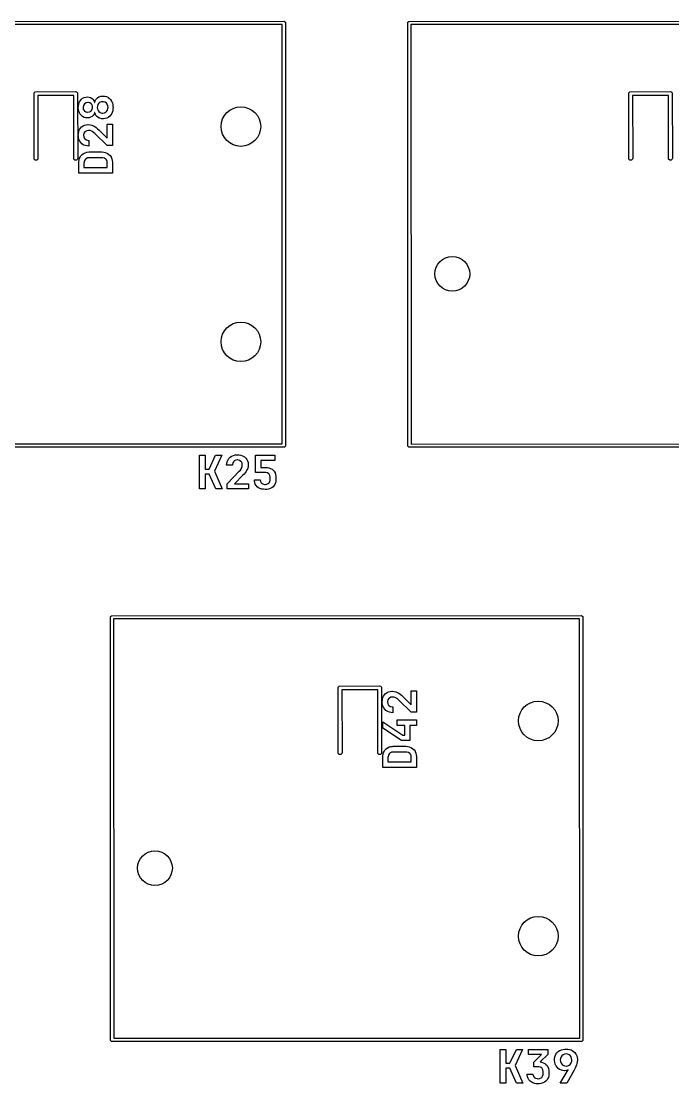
# Model space of a CAD drawing. Extents: x 0.7 to 11, y -6.1 to -1.6.
# Drawn here: x 8.108 to 8.885, y -3.698 to -2.431 of the extents above; entities that cross this region are included whole.
import ezdxf

# ---------------------------------------------------------------- set-up
doc = ezdxf.new("R2010")
doc.units = 0
doc.header["$MEASUREMENT"] = 0
doc.layers.add('BLACK', color=7, linetype='CONTINUOUS')

msp = doc.modelspace()

# ---------------------------------------------------------------- linework, layer by layer
at = {"layer": 'BLACK', "linetype": 'CONTINUOUS'}
for p, q in [((7.8615, -2.4313), (8.4213, -2.4311)), ((8.4213, -2.4311), (8.422, -2.4313)), ((8.422, -2.4313), (8.4231, -2.4323)), ((8.4231, -2.4323), (8.4232, -2.937)), ((8.5689, -2.4331), (8.569, -2.4323)), ((8.569, -2.4323), (8.5701, -2.4313)), ((8.5701, -2.4313), (9.1299, -2.4311)), ((8.4193, -2.4349), (7.864, -2.435)), ((8.4194, -2.935), (8.4193, -2.4349)), ((8.569, -2.9378), (8.5689, -2.4331)), ((9.128, -2.4349), (8.5727, -2.435)), ((8.5727, -2.435), (8.5728, -2.9352)), ((8.1236, -2.5173), (8.1238, -2.5164)), ((8.1238, -2.5954), (8.1236, -2.5173)), ((8.1238, -2.5164), (8.1251, -2.5151)), ((8.1251, -2.5151), (8.1732, -2.515)), ((8.1709, -2.5195), (8.1282, -2.5197)), ((8.1282, -2.5197), (8.1283, -2.5945)), ((8.171, -2.5954), (8.1709, -2.5195)), ((8.1732, -2.515), (8.1741, -2.5151)), ((8.1741, -2.5151), (8.1754, -2.5164)), ((8.1754, -2.5164), (8.1756, -2.5945)), ((8.2012, -2.5212), (8.2031, -2.5206)), ((8.2031, -2.5206), (8.2051, -2.5203)), ((8.2051, -2.5203), (8.2058, -2.5203)), ((8.2058, -2.5203), (8.2079, -2.5204)), ((8.2079, -2.5204), (8.2098, -2.5209)), ((8.2098, -2.5209), (8.2116, -2.5218)), ((8.8323, -2.5173), (8.8325, -2.5164)), ((8.8325, -2.5954), (8.8323, -2.5173)), ((8.8325, -2.5164), (8.8337, -2.5151)), ((8.8337, -2.5151), (8.8819, -2.515)), ((8.8795, -2.5195), (8.8368, -2.5197)), ((8.8368, -2.5197), (8.837, -2.5945)), ((8.8797, -2.5954), (8.8795, -2.5195)), ((8.8819, -2.515), (8.8828, -2.5151)), ((8.8828, -2.5151), (8.8841, -2.5164)), ((8.8841, -2.5164), (8.8843, -2.5945)), ((8.1763, -2.5339), (8.1764, -2.5318)), ((8.1764, -2.5318), (8.1768, -2.5298)), ((8.1768, -2.5298), (8.1775, -2.5279)), ((8.1775, -2.5279), (8.1777, -2.5273)), ((8.1777, -2.5273), (8.1788, -2.5256)), ((8.1788, -2.5256), (8.1801, -2.5241)), ((8.1801, -2.5241), (8.1815, -2.523)), ((8.1815, -2.523), (8.1833, -2.5221)), ((8.1825, -2.5314), (8.1821, -2.5334)), ((8.1821, -2.5334), (8.1821, -2.5339)), ((8.1836, -2.5297), (8.1825, -2.5314)), ((8.1833, -2.5221), (8.1852, -2.5215)), ((8.1839, -2.5294), (8.1836, -2.5297)), ((8.1857, -2.5284), (8.1839, -2.5294)), ((8.1852, -2.5215), (8.1871, -2.5214)), ((8.1877, -2.5281), (8.1857, -2.5284)), ((8.1871, -2.5214), (8.1891, -2.5215)), ((8.1882, -2.5281), (8.1877, -2.5281)), ((8.1901, -2.5285), (8.1882, -2.5281)), ((8.1891, -2.5215), (8.191, -2.5222)), ((8.1918, -2.5297), (8.1901, -2.5285)), ((8.191, -2.5222), (8.1928, -2.5232)), ((8.1923, -2.5302), (8.1918, -2.5297)), ((8.1931, -2.5319), (8.1923, -2.5302)), ((8.1928, -2.5232), (8.1942, -2.5246)), ((8.1934, -2.5339), (8.1931, -2.5319)), ((8.1942, -2.5246), (8.1953, -2.5264)), ((8.1953, -2.5264), (8.1957, -2.5279)), ((8.1957, -2.5279), (8.1959, -2.5279)), ((8.1959, -2.5279), (8.1964, -2.526)), ((8.1964, -2.526), (8.1974, -2.5244)), ((8.1974, -2.5244), (8.1977, -2.5239)), ((8.1977, -2.5239), (8.1992, -2.5225)), ((8.1991, -2.5324), (8.199, -2.5339)), ((8.1996, -2.5305), (8.1991, -2.5324)), ((8.1992, -2.5225), (8.2008, -2.5214)), ((8.2007, -2.5289), (8.1996, -2.5305)), ((8.2016, -2.5281), (8.2007, -2.5289)), ((8.2008, -2.5214), (8.2012, -2.5212)), ((8.2034, -2.5272), (8.2016, -2.5281)), ((8.2054, -2.527), (8.2034, -2.5272)), ((8.2065, -2.527), (8.2054, -2.527)), ((8.2084, -2.5276), (8.2065, -2.527)), ((8.2101, -2.5289), (8.2084, -2.5276)), ((8.2109, -2.53), (8.2101, -2.5289)), ((8.2116, -2.5319), (8.2109, -2.53)), ((8.2116, -2.5218), (8.212, -2.522)), ((8.2119, -2.5339), (8.2116, -2.5319)), ((8.212, -2.522), (8.2135, -2.5232)), ((8.2135, -2.5232), (8.2149, -2.5246)), ((8.2149, -2.5246), (8.216, -2.5264)), ((8.216, -2.5264), (8.2162, -2.5268)), ((8.2162, -2.5268), (8.2169, -2.5286)), ((8.2169, -2.5286), (8.2174, -2.5305)), ((8.2174, -2.5305), (8.2176, -2.5326)), ((8.2176, -2.5326), (8.2177, -2.5339)), ((8.1763, -2.5345), (8.1763, -2.5339)), ((8.1763, -2.5339), (8.1763, -2.5339)), ((8.1765, -2.5365), (8.1763, -2.5345)), ((8.177, -2.5385), (8.1765, -2.5365)), ((8.1777, -2.5404), (8.177, -2.5385)), ((8.1787, -2.542), (8.1777, -2.5404)), ((8.18, -2.5435), (8.1787, -2.542)), ((8.1815, -2.5448), (8.18, -2.5435)), ((8.1833, -2.5457), (8.1815, -2.5448)), ((8.1821, -2.5339), (8.1823, -2.5358)), ((8.1823, -2.5358), (8.1833, -2.5376)), ((8.1833, -2.5376), (8.1836, -2.538)), ((8.1852, -2.5462), (8.1833, -2.5457)), ((8.1836, -2.538), (8.1853, -2.5392)), ((8.1871, -2.5463), (8.1852, -2.5462)), ((8.1853, -2.5392), (8.1872, -2.5396)), ((8.1891, -2.5462), (8.1871, -2.5463)), ((8.1872, -2.5396), (8.1877, -2.5396)), ((8.1877, -2.5396), (8.1897, -2.5393)), ((8.191, -2.5456), (8.1891, -2.5462)), ((8.1897, -2.5393), (8.1915, -2.5383)), ((8.1928, -2.5445), (8.191, -2.5456)), ((8.1915, -2.5383), (8.1918, -2.538)), ((8.1918, -2.538), (8.1929, -2.5363)), ((8.194, -2.5434), (8.1928, -2.5445)), ((8.1929, -2.5363), (8.1934, -2.5344)), ((8.1934, -2.5344), (8.1934, -2.5339)), ((8.1934, -2.5339), (8.1934, -2.5339)), ((8.1951, -2.5417), (8.194, -2.5434)), ((8.1957, -2.5398), (8.1951, -2.5417)), ((8.1959, -2.5398), (8.1957, -2.5398)), ((8.196, -2.5404), (8.1959, -2.5398)), ((8.1967, -2.5422), (8.196, -2.5404)), ((8.1977, -2.5438), (8.1967, -2.5422)), ((8.198, -2.5441), (8.1977, -2.5438)), ((8.1995, -2.5455), (8.198, -2.5441)), ((8.199, -2.5339), (8.1992, -2.5358)), ((8.1992, -2.5358), (8.1999, -2.5377)), ((8.2012, -2.5465), (8.1995, -2.5455)), ((8.1999, -2.5377), (8.2007, -2.5389)), ((8.2007, -2.5389), (8.2024, -2.5401)), ((8.2024, -2.5401), (8.2042, -2.5407)), ((8.2042, -2.5407), (8.2054, -2.5408)), ((8.2054, -2.5408), (8.2074, -2.5405)), ((8.2074, -2.5405), (8.2092, -2.5396)), ((8.2092, -2.5396), (8.2101, -2.5389)), ((8.2101, -2.5389), (8.2112, -2.5372)), ((8.212, -2.5458), (8.2102, -2.5467)), ((8.2112, -2.5372), (8.2117, -2.5353)), ((8.2117, -2.5353), (8.2119, -2.5339)), ((8.2123, -2.5455), (8.212, -2.5458)), ((8.2138, -2.5443), (8.2123, -2.5455)), ((8.2151, -2.5428), (8.2138, -2.5443)), ((8.2162, -2.541), (8.2151, -2.5428)), ((8.2167, -2.5398), (8.2162, -2.541)), ((8.2173, -2.5379), (8.2167, -2.5398)), ((8.2176, -2.5358), (8.2173, -2.5379)), ((8.2177, -2.5339), (8.2176, -2.5358)), ((8.1778, -2.5603), (8.1789, -2.5586)), ((8.1789, -2.5586), (8.1803, -2.5571)), ((8.1803, -2.5571), (8.182, -2.5559)), ((8.182, -2.5559), (8.1837, -2.555)), ((8.1837, -2.555), (8.1857, -2.5545)), ((8.1857, -2.5545), (8.1878, -2.5543)), ((8.1878, -2.5543), (8.1882, -2.5543)), ((8.1882, -2.5543), (8.1904, -2.5545)), ((8.1904, -2.5545), (8.1923, -2.5549)), ((8.1923, -2.5549), (8.1942, -2.5557)), ((8.1942, -2.5557), (8.1944, -2.5557)), ((8.1944, -2.5557), (8.1962, -2.5567)), ((8.1962, -2.5567), (8.1977, -2.5578)), ((8.1977, -2.5578), (8.1994, -2.5592)), ((8.2019, -2.5468), (8.2012, -2.5465)), ((8.2038, -2.5473), (8.2019, -2.5468)), ((8.2058, -2.5475), (8.2038, -2.5473)), ((8.2062, -2.5475), (8.2058, -2.5475)), ((8.2083, -2.5472), (8.2062, -2.5475)), ((8.2102, -2.5467), (8.2083, -2.5472)), ((8.2109, -2.5707), (8.2109, -2.5538)), ((8.2109, -2.5538), (8.2171, -2.5538)), ((8.2171, -2.5538), (8.2171, -2.5794)), ((8.1763, -2.567), (8.1765, -2.5649)), ((8.1764, -2.5679), (8.1763, -2.567)), ((8.1766, -2.5699), (8.1764, -2.5679)), ((8.1765, -2.5649), (8.1768, -2.563)), ((8.1771, -2.5718), (8.1766, -2.5699)), ((8.1768, -2.563), (8.1775, -2.561)), ((8.1775, -2.561), (8.1778, -2.5603)), ((8.1831, -2.5645), (8.1825, -2.5665)), ((8.1825, -2.5665), (8.1825, -2.5671)), ((8.1825, -2.5671), (8.1828, -2.5691)), ((8.1828, -2.5691), (8.1838, -2.5709)), ((8.1842, -2.5629), (8.1831, -2.5645)), ((8.1838, -2.5709), (8.1843, -2.5715)), ((8.1848, -2.5624), (8.1842, -2.5629)), ((8.1843, -2.5715), (8.186, -2.5726)), ((8.1866, -2.5616), (8.1848, -2.5624)), ((8.1886, -2.5613), (8.1866, -2.5616)), ((8.1904, -2.5615), (8.1886, -2.5613)), ((8.1923, -2.5622), (8.1904, -2.5615)), ((8.1929, -2.5625), (8.1923, -2.5622)), ((8.1945, -2.5636), (8.1929, -2.5625)), ((8.1961, -2.5649), (8.1945, -2.5636)), ((8.2109, -2.5794), (8.1961, -2.5649)), ((8.1994, -2.5592), (8.2008, -2.5606)), ((8.2008, -2.5606), (8.2109, -2.5707)), ((8.1779, -2.5737), (8.1771, -2.5718)), ((8.1781, -2.5741), (8.1779, -2.5737)), ((8.1792, -2.5757), (8.1781, -2.5741)), ((8.1806, -2.5771), (8.1792, -2.5757)), ((8.1823, -2.5783), (8.1806, -2.5771)), ((8.183, -2.5787), (8.1823, -2.5783)), ((8.1849, -2.5794), (8.183, -2.5787)), ((8.1868, -2.5798), (8.1849, -2.5794)), ((8.186, -2.5726), (8.188, -2.5731)), ((8.1888, -2.58), (8.1868, -2.5798)), ((8.188, -2.5731), (8.1888, -2.5731)), ((8.1888, -2.5731), (8.1888, -2.58)), ((8.2171, -2.5794), (8.2109, -2.5794)), ((8.1251, -2.5967), (8.1238, -2.5954)), ((8.1269, -2.5967), (8.1251, -2.5967)), ((8.1282, -2.5954), (8.1269, -2.5967)), ((8.1283, -2.5945), (8.1282, -2.5954)), ((8.1723, -2.5967), (8.171, -2.5954)), ((8.1741, -2.5967), (8.1723, -2.5967)), ((8.1754, -2.5954), (8.1741, -2.5967)), ((8.1756, -2.5945), (8.1754, -2.5954)), ((8.177, -2.5984), (8.1773, -2.5964)), ((8.1773, -2.5964), (8.1779, -2.5945)), ((8.1779, -2.5945), (8.1785, -2.5933)), ((8.1785, -2.5933), (8.1795, -2.5916)), ((8.1795, -2.5916), (8.1809, -2.5901)), ((8.1809, -2.5901), (8.1825, -2.5889)), ((8.1825, -2.5889), (8.1828, -2.5887)), ((8.1828, -2.5887), (8.1847, -2.5878)), ((8.1848, -2.5957), (8.1837, -2.5973)), ((8.1847, -2.5878), (8.1867, -2.5872)), ((8.1856, -2.595), (8.1848, -2.5957)), ((8.1874, -2.5941), (8.1856, -2.595)), ((8.1867, -2.5872), (8.1887, -2.587)), ((8.1894, -2.5939), (8.1874, -2.5941)), ((8.1887, -2.587), (8.1894, -2.587)), ((8.1894, -2.587), (8.2045, -2.587)), ((8.2045, -2.5939), (8.1894, -2.5939)), ((8.2045, -2.587), (8.2066, -2.5871)), ((8.2056, -2.5939), (8.2045, -2.5939)), ((8.2076, -2.5945), (8.2056, -2.5939)), ((8.2066, -2.5871), (8.2085, -2.5875)), ((8.2092, -2.5957), (8.2076, -2.5945)), ((8.2085, -2.5875), (8.2104, -2.5883)), ((8.2099, -2.5965), (8.2092, -2.5957)), ((8.2107, -2.5983), (8.2099, -2.5965)), ((8.2104, -2.5883), (8.2112, -2.5887)), ((8.2112, -2.5887), (8.2128, -2.5898)), ((8.2128, -2.5898), (8.2142, -2.5913)), ((8.2142, -2.5913), (8.2154, -2.5929)), ((8.2154, -2.5929), (8.2156, -2.5933)), ((8.2156, -2.5933), (8.2163, -2.5951)), ((8.2163, -2.5951), (8.2168, -2.597)), ((8.2168, -2.597), (8.2171, -2.5991)), ((8.8337, -2.5967), (8.8325, -2.5954)), ((8.8355, -2.5967), (8.8337, -2.5967)), ((8.8368, -2.5954), (8.8355, -2.5967)), ((8.837, -2.5945), (8.8368, -2.5954)), ((8.881, -2.5967), (8.8797, -2.5954)), ((8.8828, -2.5967), (8.881, -2.5967)), ((8.8841, -2.5954), (8.8828, -2.5967)), ((8.8843, -2.5945), (8.8841, -2.5954)), ((8.1769, -2.6004), (8.177, -2.5984)), ((8.1769, -2.6124), (8.1769, -2.6004)), ((8.1832, -2.5992), (8.1831, -2.6004)), ((8.1831, -2.6004), (8.1831, -2.6055)), ((8.1831, -2.6055), (8.2109, -2.6055)), ((8.1837, -2.5973), (8.1832, -2.5992)), ((8.2109, -2.6004), (8.2107, -2.5983)), ((8.2109, -2.6055), (8.2109, -2.6004)), ((8.2171, -2.5991), (8.2171, -2.6004)), ((8.2171, -2.6004), (8.2171, -2.6124)), ((8.2171, -2.6124), (8.1769, -2.6124)), ((8.422, -2.9388), (7.8622, -2.939)), ((7.8642, -2.9352), (8.4194, -2.935)), ((8.4231, -2.9378), (8.422, -2.9388)), ((8.4232, -2.937), (8.4231, -2.9378)), ((8.5701, -2.9388), (8.569, -2.9378)), ((8.5709, -2.939), (8.5701, -2.9388)), ((9.1307, -2.9388), (8.5709, -2.939)), ((8.5728, -2.9352), (9.1281, -2.935)), ((8.3208, -2.9888), (8.3208, -2.9485)), ((8.3208, -2.9485), (8.3277, -2.9485)), ((8.3277, -2.9485), (8.3277, -2.965)), ((8.3324, -2.965), (8.34, -2.9485)), ((8.3475, -2.9485), (8.3385, -2.9677)), ((8.34, -2.9485), (8.3475, -2.9485)), ((8.3559, -2.9523), (8.3573, -2.9509)), ((8.3573, -2.9509), (8.359, -2.9498)), ((8.359, -2.9498), (8.3593, -2.9496)), ((8.3593, -2.9496), (8.3612, -2.9487)), ((8.3612, -2.9487), (8.3631, -2.9482)), ((8.3631, -2.9482), (8.3652, -2.948)), ((8.3652, -2.948), (8.3661, -2.948)), ((8.3661, -2.948), (8.3682, -2.9481)), ((8.3682, -2.9481), (8.3701, -2.9485)), ((8.3701, -2.9485), (8.3721, -2.9491)), ((8.3721, -2.9491), (8.3728, -2.9495)), ((8.3728, -2.9495), (8.3744, -2.9505)), ((8.3744, -2.9505), (8.376, -2.9519)), ((8.3874, -2.9692), (8.3874, -2.9485)), ((8.3874, -2.9485), (8.4104, -2.9485)), ((8.4104, -2.9485), (8.4104, -2.9548)), ((8.3531, -2.9605), (8.3532, -2.9584)), ((8.36, -2.9605), (8.3531, -2.9605)), ((8.3532, -2.9584), (8.3536, -2.9566)), ((8.3536, -2.9566), (8.3544, -2.9546)), ((8.3544, -2.9546), (8.3548, -2.9539)), ((8.3548, -2.9539), (8.3559, -2.9523)), ((8.3605, -2.9576), (8.36, -2.9596)), ((8.36, -2.9596), (8.36, -2.9605)), ((8.3616, -2.9559), (8.3605, -2.9576)), ((8.3621, -2.9554), (8.3616, -2.9559)), ((8.3639, -2.9545), (8.3621, -2.9554)), ((8.3659, -2.9542), (8.3639, -2.9545)), ((8.3666, -2.9542), (8.3659, -2.9542)), ((8.3686, -2.9547), (8.3666, -2.9542)), ((8.3702, -2.9559), (8.3686, -2.9547)), ((8.3706, -2.9564), (8.3702, -2.9559)), ((8.3715, -2.9582), (8.3706, -2.9564)), ((8.3706, -2.9645), (8.3709, -2.964)), ((8.3709, -2.964), (8.3715, -2.9621)), ((8.3717, -2.9602), (8.3715, -2.9582)), ((8.3715, -2.9621), (8.3717, -2.9602)), ((8.376, -2.9519), (8.3772, -2.9536)), ((8.3772, -2.9536), (8.378, -2.9554)), ((8.3782, -2.9639), (8.3774, -2.9659)), ((8.378, -2.9554), (8.3786, -2.9573)), ((8.3786, -2.962), (8.3782, -2.9639)), ((8.3786, -2.9573), (8.3788, -2.9595)), ((8.3788, -2.9599), (8.3786, -2.962)), ((8.3788, -2.9595), (8.3788, -2.9599)), ((8.4104, -2.9548), (8.394, -2.9548)), ((8.394, -2.9548), (8.394, -2.9632)), ((8.394, -2.9632), (8.3994, -2.9632)), ((8.3994, -2.9632), (8.4016, -2.9633)), ((8.4016, -2.9633), (8.4035, -2.9636)), ((8.4035, -2.9636), (8.4055, -2.9643)), ((8.4055, -2.9643), (8.4073, -2.9652)), ((8.3277, -2.965), (8.3324, -2.965)), ((8.3324, -2.971), (8.3277, -2.971)), ((8.3277, -2.971), (8.3277, -2.9888)), ((8.3403, -2.9888), (8.3324, -2.971)), ((8.3385, -2.9677), (8.3479, -2.9888)), ((8.3537, -2.9826), (8.3682, -2.9677)), ((8.3725, -2.9725), (8.3624, -2.9825)), ((8.3682, -2.9677), (8.3695, -2.9662)), ((8.3695, -2.9662), (8.3706, -2.9645)), ((8.3739, -2.971), (8.3725, -2.9725)), ((8.3752, -2.9694), (8.3739, -2.971)), ((8.3764, -2.9678), (8.3752, -2.9694)), ((8.3773, -2.966), (8.3764, -2.9678)), ((8.3774, -2.9659), (8.3773, -2.966)), ((8.3991, -2.9692), (8.3874, -2.9692)), ((8.3998, -2.9693), (8.3991, -2.9692)), ((8.4017, -2.9697), (8.3998, -2.9693)), ((8.4034, -2.9707), (8.4017, -2.9697)), ((8.4038, -2.9711), (8.4034, -2.9707)), ((8.4047, -2.9729), (8.4038, -2.9711)), ((8.405, -2.9749), (8.4047, -2.9729)), ((8.405, -2.9776), (8.405, -2.9749)), ((8.4073, -2.9652), (8.4086, -2.9662)), ((8.4086, -2.9662), (8.4099, -2.9677)), ((8.4099, -2.9677), (8.4108, -2.9694)), ((8.4108, -2.9694), (8.4115, -2.9714)), ((8.4115, -2.9714), (8.4118, -2.9736)), ((8.4118, -2.9736), (8.4119, -2.9749)), ((8.4119, -2.9749), (8.4119, -2.9776)), ((8.3277, -2.9888), (8.3208, -2.9888)), ((8.3479, -2.9888), (8.3403, -2.9888)), ((8.3537, -2.9888), (8.3537, -2.9826)), ((8.3792, -2.9888), (8.3537, -2.9888)), ((8.3624, -2.9825), (8.3792, -2.9825)), ((8.3792, -2.9825), (8.3792, -2.9888)), ((8.3861, -2.9791), (8.3861, -2.9778)), ((8.3861, -2.9778), (8.393, -2.9778)), ((8.3865, -2.9812), (8.3861, -2.9791)), ((8.3872, -2.9831), (8.3865, -2.9812)), ((8.3882, -2.9848), (8.3872, -2.9831)), ((8.3896, -2.9862), (8.3882, -2.9848)), ((8.391, -2.9873), (8.3896, -2.9862)), ((8.3928, -2.9882), (8.391, -2.9873)), ((8.3949, -2.9889), (8.3928, -2.9882)), ((8.393, -2.9778), (8.3933, -2.9798)), ((8.3933, -2.9798), (8.3943, -2.9815)), ((8.3943, -2.9815), (8.3946, -2.9818)), ((8.3946, -2.9818), (8.3963, -2.9828)), ((8.3969, -2.9892), (8.3949, -2.9889)), ((8.3963, -2.9828), (8.3982, -2.9833)), ((8.399, -2.9893), (8.3969, -2.9892)), ((8.3982, -2.9833), (8.399, -2.9833)), ((8.399, -2.9833), (8.4009, -2.9831)), ((8.4008, -2.9893), (8.399, -2.9893)), ((8.4028, -2.989), (8.4008, -2.9893)), ((8.4009, -2.9831), (8.4027, -2.9823)), ((8.4027, -2.9823), (8.4034, -2.9818)), ((8.4049, -2.9883), (8.4028, -2.989)), ((8.4034, -2.9818), (8.4045, -2.9801)), ((8.4045, -2.9801), (8.4049, -2.9781)), ((8.4049, -2.9781), (8.405, -2.9776)), ((8.4068, -2.9874), (8.4049, -2.9883)), ((8.4084, -2.9862), (8.4068, -2.9874)), ((8.4094, -2.9851), (8.4084, -2.9862)), ((8.4105, -2.9835), (8.4094, -2.9851)), ((8.4113, -2.9816), (8.4105, -2.9835)), ((8.4117, -2.9796), (8.4113, -2.9816)), ((8.4119, -2.9776), (8.4117, -2.9796)), ((8.2146, -3.1417), (8.2147, -3.141)), ((8.2147, -3.6464), (8.2146, -3.1417)), ((8.2147, -3.141), (8.2158, -3.1399)), ((8.2158, -3.1399), (8.7756, -3.1398)), ((8.7756, -3.1398), (8.7763, -3.1399)), ((8.7763, -3.1399), (8.7774, -3.141)), ((8.7774, -3.141), (8.7776, -3.6457)), ((8.7736, -3.1436), (8.2184, -3.1437)), ((8.2184, -3.1437), (8.2185, -3.6438)), ((8.7738, -3.6437), (8.7736, -3.1436)), ((8.4858, -3.226), (8.486, -3.2251)), ((8.486, -3.3041), (8.4858, -3.226)), ((8.486, -3.2251), (8.4873, -3.2238)), ((8.4873, -3.2238), (8.5354, -3.2236)), ((8.5331, -3.2282), (8.4904, -3.2283)), ((8.4904, -3.2283), (8.4906, -3.3031)), ((8.5333, -3.3041), (8.5331, -3.2282)), ((8.5354, -3.2236), (8.5363, -3.2238)), ((8.5363, -3.2238), (8.5376, -3.2251)), ((8.5376, -3.2251), (8.5378, -3.3031)), ((8.5459, -3.2307), (8.5479, -3.2301)), ((8.5479, -3.2301), (8.55, -3.2299)), ((8.55, -3.2299), (8.5505, -3.2299)), ((8.5505, -3.2299), (8.5526, -3.2301)), ((8.5526, -3.2301), (8.5545, -3.2305)), ((8.5545, -3.2305), (8.5564, -3.2313)), ((8.5731, -3.2463), (8.5731, -3.2294)), ((8.5731, -3.2294), (8.5793, -3.2294)), ((8.5793, -3.2294), (8.5793, -3.255)), ((8.5385, -3.2426), (8.5387, -3.2405)), ((8.5386, -3.2435), (8.5385, -3.2426)), ((8.5387, -3.2405), (8.539, -3.2386)), ((8.539, -3.2386), (8.5397, -3.2366)), ((8.5397, -3.2366), (8.54, -3.2359)), ((8.54, -3.2359), (8.5411, -3.2343)), ((8.5411, -3.2343), (8.5425, -3.2327)), ((8.5425, -3.2327), (8.5442, -3.2315)), ((8.5442, -3.2315), (8.5459, -3.2307)), ((8.5453, -3.2401), (8.5447, -3.2421)), ((8.5447, -3.2421), (8.5447, -3.2427)), ((8.5447, -3.2427), (8.545, -3.2448)), ((8.5464, -3.2385), (8.5453, -3.2401)), ((8.547, -3.2381), (8.5464, -3.2385)), ((8.5488, -3.2372), (8.547, -3.2381)), ((8.5508, -3.2369), (8.5488, -3.2372)), ((8.5526, -3.2372), (8.5508, -3.2369)), ((8.5545, -3.2378), (8.5526, -3.2372)), ((8.5551, -3.2381), (8.5545, -3.2378)), ((8.5567, -3.2392), (8.5551, -3.2381)), ((8.5564, -3.2313), (8.5566, -3.2314)), ((8.5566, -3.2314), (8.5584, -3.2323)), ((8.5583, -3.2405), (8.5567, -3.2392)), ((8.5731, -3.255), (8.5583, -3.2405)), ((8.5584, -3.2323), (8.56, -3.2335)), ((8.56, -3.2335), (8.5616, -3.2348)), ((8.5616, -3.2348), (8.563, -3.2362)), ((8.563, -3.2362), (8.5731, -3.2463)), ((8.5388, -3.2456), (8.5386, -3.2435)), ((8.5393, -3.2474), (8.5388, -3.2456)), ((8.5401, -3.2494), (8.5393, -3.2474)), ((8.5403, -3.2497), (8.5401, -3.2494)), ((8.5415, -3.2514), (8.5403, -3.2497)), ((8.5428, -3.2528), (8.5415, -3.2514)), ((8.5445, -3.2539), (8.5428, -3.2528)), ((8.5452, -3.2543), (8.5445, -3.2539)), ((8.545, -3.2448), (8.546, -3.2466)), ((8.5471, -3.2551), (8.5452, -3.2543)), ((8.546, -3.2466), (8.5465, -3.2471)), ((8.5465, -3.2471), (8.5482, -3.2482)), ((8.549, -3.2555), (8.5471, -3.2551)), ((8.5482, -3.2482), (8.5502, -3.2487)), ((8.551, -3.2556), (8.549, -3.2555)), ((8.5502, -3.2487), (8.551, -3.2487)), ((8.551, -3.2487), (8.551, -3.2556)), ((8.5793, -3.255), (8.5731, -3.255)), ((8.5391, -3.274), (8.5391, -3.2663)), ((8.5391, -3.2663), (8.5632, -3.2823)), ((8.5562, -3.271), (8.5562, -3.2641)), ((8.5562, -3.2641), (8.5793, -3.2641)), ((8.5793, -3.2641), (8.5793, -3.271)), ((8.5614, -3.2888), (8.5391, -3.274)), ((8.5653, -3.271), (8.5562, -3.271)), ((8.5653, -3.2823), (8.5653, -3.271)), ((8.5793, -3.271), (8.5713, -3.271)), ((8.5713, -3.271), (8.5713, -3.2888)), ((8.5713, -3.2888), (8.5614, -3.2888)), ((8.5632, -3.2823), (8.5653, -3.2823)), ((8.4873, -3.3053), (8.486, -3.3041)), ((8.4891, -3.3053), (8.4873, -3.3053)), ((8.4904, -3.3041), (8.4891, -3.3053)), ((8.4906, -3.3031), (8.4904, -3.3041)), ((8.5345, -3.3053), (8.5333, -3.3041)), ((8.5363, -3.3053), (8.5345, -3.3053)), ((8.5376, -3.3041), (8.5363, -3.3053)), ((8.5378, -3.3031), (8.5376, -3.3041)), ((8.5392, -3.3071), (8.5395, -3.305)), ((8.5395, -3.305), (8.5401, -3.3031)), ((8.5401, -3.3031), (8.5407, -3.302)), ((8.5407, -3.302), (8.5417, -3.3002)), ((8.5417, -3.3002), (8.5431, -3.2987)), ((8.5431, -3.2987), (8.5447, -3.2975)), ((8.5447, -3.2975), (8.545, -3.2973)), ((8.545, -3.2973), (8.5469, -3.2964)), ((8.5459, -3.306), (8.5454, -3.3078)), ((8.547, -3.3043), (8.5459, -3.306)), ((8.5469, -3.2964), (8.5489, -3.2959)), ((8.5478, -3.3036), (8.547, -3.3043)), ((8.5496, -3.3028), (8.5478, -3.3036)), ((8.5489, -3.2959), (8.5509, -3.2957)), ((8.5516, -3.3025), (8.5496, -3.3028)), ((8.5509, -3.2957), (8.5516, -3.2956)), ((8.5516, -3.2956), (8.5667, -3.2956)), ((8.5667, -3.3025), (8.5516, -3.3025)), ((8.5667, -3.2956), (8.5688, -3.2958)), ((8.5678, -3.3026), (8.5667, -3.3025)), ((8.5698, -3.3032), (8.5678, -3.3026)), ((8.5688, -3.2958), (8.5707, -3.2962)), ((8.5714, -3.3043), (8.5698, -3.3032)), ((8.5707, -3.2962), (8.5726, -3.2969)), ((8.5721, -3.3051), (8.5714, -3.3043)), ((8.5729, -3.307), (8.5721, -3.3051)), ((8.5726, -3.2969), (8.5734, -3.2973)), ((8.5734, -3.2973), (8.575, -3.2985)), ((8.575, -3.2985), (8.5764, -3.2999)), ((8.5764, -3.2999), (8.5776, -3.3016)), ((8.5776, -3.3016), (8.5778, -3.302)), ((8.5778, -3.302), (8.5785, -3.3037)), ((8.5785, -3.3037), (8.579, -3.3057)), ((8.579, -3.3057), (8.5793, -3.3078)), ((8.5391, -3.3091), (8.5392, -3.3071)), ((8.5391, -3.321), (8.5391, -3.3091)), ((8.5454, -3.3078), (8.5453, -3.3091)), ((8.5453, -3.3091), (8.5453, -3.3141)), ((8.5453, -3.3141), (8.5731, -3.3141)), ((8.5731, -3.3091), (8.5729, -3.307)), ((8.5731, -3.3141), (8.5731, -3.3091)), ((8.5793, -3.3078), (8.5793, -3.3091)), ((8.5793, -3.3091), (8.5793, -3.321)), ((8.5793, -3.321), (8.5391, -3.321)), ((8.2158, -3.6475), (8.2147, -3.6464)), ((8.2165, -3.6476), (8.2158, -3.6475)), ((8.7763, -3.6475), (8.2165, -3.6476)), ((8.2185, -3.6438), (8.7738, -3.6437)), ((8.7774, -3.6464), (8.7763, -3.6475)), ((8.7776, -3.6457), (8.7774, -3.6464)), ((8.6791, -3.6974), (8.6791, -3.6572)), ((8.6791, -3.6572), (8.6859, -3.6572)), ((8.6859, -3.6572), (8.6859, -3.6736)), ((8.6907, -3.6736), (8.6983, -3.6572)), ((8.7058, -3.6572), (8.6967, -3.6764)), ((8.6983, -3.6572), (8.7058, -3.6572)), ((8.7126, -3.6633), (8.7126, -3.6572)), ((8.7126, -3.6572), (8.7358, -3.6572)), ((8.7358, -3.6572), (8.7358, -3.663)), ((8.7455, -3.6628), (8.7467, -3.6611)), ((8.7467, -3.6611), (8.7482, -3.6597)), ((8.7482, -3.6597), (8.7499, -3.6585)), ((8.7499, -3.6585), (8.7503, -3.6583)), ((8.7503, -3.6583), (8.7521, -3.6575)), ((8.7521, -3.6575), (8.7541, -3.657)), ((8.7541, -3.657), (8.7562, -3.6567)), ((8.7562, -3.6567), (8.7574, -3.6567)), ((8.7574, -3.6567), (8.7595, -3.6568)), ((8.7595, -3.6568), (8.7616, -3.6571)), ((8.7616, -3.6571), (8.7635, -3.6577)), ((8.7635, -3.6577), (8.7647, -3.6583)), ((8.7647, -3.6583), (8.7664, -3.6595)), ((8.7664, -3.6595), (8.7679, -3.6609)), ((8.7679, -3.6609), (8.7692, -3.6626)), ((8.6859, -3.6736), (8.6907, -3.6736)), ((8.7283, -3.6633), (8.7126, -3.6633)), ((8.719, -3.6721), (8.7283, -3.6633)), ((8.719, -3.6777), (8.719, -3.6721)), ((8.7358, -3.663), (8.7266, -3.6719)), ((8.7266, -3.6719), (8.7282, -3.6722)), ((8.7282, -3.6722), (8.7303, -3.6729)), ((8.7303, -3.6729), (8.7321, -3.6738)), ((8.7321, -3.6738), (8.7335, -3.6749)), ((8.7438, -3.6697), (8.7439, -3.6678)), ((8.7438, -3.6698), (8.7438, -3.6697)), ((8.7439, -3.6705), (8.7438, -3.6698)), ((8.7439, -3.6678), (8.7443, -3.6658)), ((8.7441, -3.6724), (8.7439, -3.6705)), ((8.7446, -3.6745), (8.7441, -3.6724)), ((8.7443, -3.6658), (8.745, -3.664)), ((8.745, -3.664), (8.7455, -3.6628)), ((8.7508, -3.6678), (8.7506, -3.6697)), ((8.7506, -3.6697), (8.7508, -3.6716)), ((8.7515, -3.6659), (8.7508, -3.6678)), ((8.7508, -3.6716), (8.7515, -3.6735)), ((8.7523, -3.6646), (8.7515, -3.6659)), ((8.7515, -3.6735), (8.7527, -3.6751)), ((8.7539, -3.6634), (8.7523, -3.6646)), ((8.7555, -3.6627), (8.7539, -3.6634)), ((8.7575, -3.6625), (8.7555, -3.6627)), ((8.7592, -3.6627), (8.7575, -3.6625)), ((8.7611, -3.6634), (8.7592, -3.6627)), ((8.7623, -3.6643), (8.7611, -3.6634)), ((8.7635, -3.6659), (8.7623, -3.6643)), ((8.7624, -3.6749), (8.7636, -3.6732)), ((8.7641, -3.6678), (8.7635, -3.6659)), ((8.7636, -3.6732), (8.7642, -3.6714)), ((8.7643, -3.6697), (8.7641, -3.6678)), ((8.7642, -3.6714), (8.7643, -3.6697)), ((8.7692, -3.6626), (8.7694, -3.663)), ((8.7694, -3.663), (8.7702, -3.6647)), ((8.7705, -3.6739), (8.7701, -3.6754)), ((8.7702, -3.6647), (8.7708, -3.6667)), ((8.7709, -3.672), (8.7705, -3.6739)), ((8.7708, -3.6667), (8.771, -3.6687)), ((8.7711, -3.67), (8.7709, -3.672)), ((8.771, -3.6687), (8.7711, -3.67)), ((8.6906, -3.6796), (8.6859, -3.6796)), ((8.6859, -3.6796), (8.6859, -3.6974)), ((8.6986, -3.6974), (8.6906, -3.6796)), ((8.6967, -3.6764), (8.7062, -3.6974)), ((8.7112, -3.6877), (8.7112, -3.6864)), ((8.7112, -3.6864), (8.7181, -3.6864)), ((8.7181, -3.6864), (8.7184, -3.6885)), ((8.7241, -3.6777), (8.719, -3.6777)), ((8.7249, -3.6777), (8.7241, -3.6777)), ((8.7269, -3.6781), (8.7249, -3.6777)), ((8.7285, -3.6792), (8.7269, -3.6781)), ((8.7289, -3.6797), (8.7285, -3.6792)), ((8.7298, -3.6814), (8.7289, -3.6797)), ((8.7301, -3.6834), (8.7298, -3.6814)), ((8.7301, -3.6864), (8.7301, -3.6834)), ((8.7301, -3.6869), (8.7301, -3.6864)), ((8.7335, -3.6749), (8.7349, -3.6763)), ((8.7349, -3.6763), (8.7359, -3.678)), ((8.7359, -3.678), (8.7366, -3.6799)), ((8.7366, -3.6799), (8.7369, -3.6821)), ((8.737, -3.6864), (8.7368, -3.6883)), ((8.7369, -3.6821), (8.737, -3.6834)), ((8.737, -3.6834), (8.737, -3.6864)), ((8.7455, -3.6763), (8.7446, -3.6745)), ((8.7457, -3.6767), (8.7455, -3.6763)), ((8.7468, -3.6783), (8.7457, -3.6767)), ((8.7482, -3.6797), (8.7468, -3.6783)), ((8.7498, -3.6808), (8.7482, -3.6797)), ((8.7501, -3.681), (8.7498, -3.6808)), ((8.7519, -3.6818), (8.7501, -3.681)), ((8.7505, -3.6974), (8.76, -3.6812)), ((8.7538, -3.6822), (8.7519, -3.6818)), ((8.7527, -3.6751), (8.7539, -3.676)), ((8.7558, -3.6824), (8.7538, -3.6822)), ((8.7539, -3.676), (8.7558, -3.6767)), ((8.7558, -3.6767), (8.7575, -3.6769)), ((8.756, -3.6824), (8.7558, -3.6824)), ((8.7579, -3.6822), (8.756, -3.6824)), ((8.7575, -3.6769), (8.7595, -3.6767)), ((8.7592, -3.6817), (8.7579, -3.6822)), ((8.7673, -3.6816), (8.7586, -3.6974)), ((8.76, -3.6812), (8.7592, -3.6817)), ((8.7595, -3.6767), (8.7613, -3.6759)), ((8.7613, -3.6759), (8.7624, -3.6749)), ((8.7676, -3.681), (8.7673, -3.6816)), ((8.7685, -3.6793), (8.7676, -3.681)), ((8.7693, -3.6773), (8.7685, -3.6793)), ((8.7701, -3.6754), (8.7693, -3.6773)), ((8.6859, -3.6974), (8.6791, -3.6974)), ((8.7062, -3.6974), (8.6986, -3.6974)), ((8.7116, -3.6898), (8.7112, -3.6877)), ((8.7123, -3.6917), (8.7116, -3.6898)), ((8.7133, -3.6934), (8.7123, -3.6917)), ((8.7146, -3.6949), (8.7133, -3.6934)), ((8.716, -3.6959), (8.7146, -3.6949)), ((8.7179, -3.6969), (8.716, -3.6959)), ((8.7199, -3.6976), (8.7179, -3.6969)), ((8.7184, -3.6885), (8.7194, -3.6902)), ((8.7194, -3.6902), (8.7197, -3.6905)), ((8.7197, -3.6905), (8.7213, -3.6915)), ((8.7219, -3.6979), (8.7199, -3.6976)), ((8.7213, -3.6915), (8.7232, -3.6919)), ((8.724, -3.698), (8.7219, -3.6979)), ((8.7232, -3.6919), (8.7241, -3.692)), ((8.7259, -3.6979), (8.724, -3.698)), ((8.7241, -3.692), (8.726, -3.6918)), ((8.7279, -3.6976), (8.7259, -3.6979)), ((8.726, -3.6918), (8.7278, -3.691)), ((8.7278, -3.691), (8.7285, -3.6905)), ((8.73, -3.697), (8.7279, -3.6976)), ((8.7285, -3.6905), (8.7296, -3.6888)), ((8.7296, -3.6888), (8.7301, -3.6869)), ((8.7319, -3.6961), (8.73, -3.697)), ((8.7335, -3.6949), (8.7319, -3.6961)), ((8.7345, -3.6939), (8.7335, -3.6949)), ((8.7356, -3.6922), (8.7345, -3.6939)), ((8.7364, -3.6904), (8.7356, -3.6922)), ((8.7368, -3.6883), (8.7364, -3.6904)), ((8.7586, -3.6974), (8.7505, -3.6974))]:
    msp.add_line(p, q, dxfattribs=at)
at = {"layer": 'BLACK'}
for centre, radius in [((8.3701, -2.5567), 0.0236), ((8.622, -2.7323), 0.0207), ((8.3701, -2.8134), 0.0236), ((8.7244, -3.2654), 0.0236), ((8.2677, -3.4409), 0.0207), ((8.7244, -3.522), 0.0236)]:
    msp.add_circle(centre, radius, dxfattribs=at)

doc.saveas('drawing.dxf')
